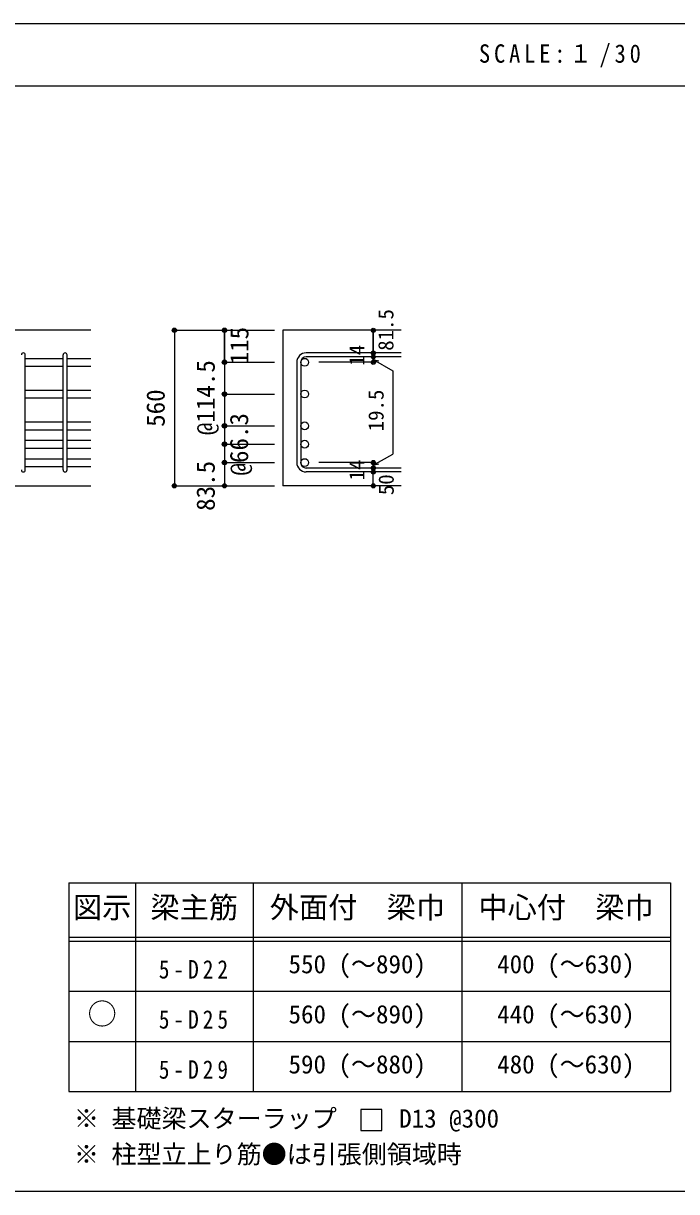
# Model space of a CAD drawing. Units: millimetres at full size, sheet at 1:30, with parts at other scales. Extents: x -5973 to 5954, y -4195 to 4201.
# Drawn here: x 1284 to 3633, y 3 to 4201 of the extents above; entities that cross this region are included whole.
import ezdxf
from ezdxf.enums import TextEntityAlignment as Align

# ---------------------------------------------------------------- set-up
doc = ezdxf.new("R2010")
doc.units = ezdxf.units.MM
doc.header["$LTSCALE"] = 30
doc.header["$PDMODE"] = 32
doc.header["$PDSIZE"] = 15
for name, color, linetype in [('0-1_躯体線', 2, 'Continuous'), ('0-5_基礎梁筋', 7, 'Continuous'), ('0-6_スタラップ筋', 7, 'Continuous'), ('0-D_寸法', 4, 'Continuous'), ('6-7_文字', 7, 'Continuous'), ('6-E_枠', 7, 'Continuous'), ('F-0_枠', 6, 'Continuous')]:
    doc.layers.add(name, color=color, linetype=linetype)
doc.styles.add('ＭＳ ゴシック', font='')
doc.styles.get('ＭＳ ゴシック').set_extended_font_data('MS Gothic')

msp = doc.modelspace()

# ---------------------------------------------------------------- linework, layer by layer
at = {"layer": '0-1_躯体線'}
for p, q in [((1527.44, 3098.3), (-22.56, 3098.3)), ((2642.44, 3098.3), (2217.44, 3098.3)), ((2217.44, 3098.3), (2217.44, 2539.3)), ((1127.44, 2539.3), (1527.44, 2539.3)), ((2642.44, 2539.3), (2217.44, 2539.3))]:
    msp.add_line(p, q, dxfattribs=at)
at = {"layer": '0-5_基礎梁筋'}
for p, q in [((1291.44, 2997.37), (1427.44, 2997.37)), ((1441.44, 2997.37), (1527.44, 2997.37)), ((1291.44, 2969.37), (1427.44, 2969.37)), ((1441.44, 2969.37), (1527.44, 2969.37)), ((1291.44, 2883.08), (1427.44, 2883.08)), ((1291.44, 2855.08), (1427.44, 2855.08)), ((1441.44, 2883.08), (1527.44, 2883.08)), ((1441.44, 2855.08), (1527.44, 2855.08)), ((1291.44, 2768.8), (1427.44, 2768.8)), ((1291.44, 2740.8), (1427.44, 2740.8)), ((1441.44, 2768.8), (1527.44, 2768.8)), ((1441.44, 2740.8), (1527.44, 2740.8)), ((1291.44, 2702.8), (1427.44, 2702.8)), ((1441.44, 2702.8), (1527.44, 2702.8)), ((1291.44, 2674.8), (1427.44, 2674.8)), ((1441.44, 2674.8), (1527.44, 2674.8)), ((1291.44, 2636.8), (1427.44, 2636.8)), ((1291.44, 2608.8), (1427.44, 2608.8)), ((1441.44, 2636.8), (1527.44, 2636.8)), ((1441.44, 2608.8), (1527.44, 2608.8))]:
    msp.add_line(p, q, dxfattribs=at)
at = {"layer": '0-5_基礎梁筋', "color": 3}
for centre in [(2295.44, 2983.37), (2295.44, 2869.08), (2295.44, 2754.8), (2295.44, 2688.8), (2295.44, 2622.8)]:
    msp.add_circle(centre, 14, dxfattribs=at)
at = {"layer": '0-6_スタラップ筋'}
for p, q in [((1291.44, 2596.3), (1291.44, 3009.87)), ((1427.44, 2596.3), (1427.44, 3009.87)), ((1441.44, 2596.3), (1441.44, 3009.87)), ((2267.44, 2983.37), (2267.44, 2622.8)), ((2281.44, 2983.37), (2281.44, 2622.8)), ((2642.44, 3016.87), (2300.94, 3016.87)), ((2642.44, 3002.87), (2300.94, 3002.87)), ((2642.44, 2603.3), (2300.94, 2603.3)), ((2642.44, 2589.3), (2300.94, 2589.3))]:
    msp.add_line(p, q, dxfattribs=at)
for centre, radius, start, end in [((1284.44, 3009.87), 7, 0, 180), ((1434.44, 3009.87), 7, 0, 180), ((2300.94, 2983.37), 33.5, 90, 180), ((2300.94, 2983.37), 19.5, 90, 180), ((2300.94, 2622.8), 33.5, 180, 270), ((2300.94, 2622.8), 19.5, 180, 270), ((1284.44, 2596.3), 7, 180, 0), ((1434.44, 2596.3), 7, 180, 0)]:
    msp.add_arc(centre, radius, start, end, dxfattribs=at)
at = {"layer": '0-D_寸法'}
for p, q in [((1827.44, 3098.3), (2007.44, 3098.3)), ((1827.44, 3098.3), (2007.44, 3098.3)), ((1827.44, 3098.3), (1827.44, 2539.3)), ((2007.44, 2983.37), (2007.44, 3098.3)), ((2007.44, 3098.3), (2187.44, 3098.3)), ((2007.44, 3098.3), (2187.44, 3098.3)), ((2007.44, 3098.3), (2007.44, 2983.37)), ((2007.44, 2983.37), (2187.44, 2983.37)), ((2007.44, 2983.37), (2187.44, 2983.37)), ((2007.44, 2983.37), (2007.44, 2809.3)), ((2007.44, 2983.37), (2007.44, 2662.83)), ((2542.44, 2983.37), (2346.35, 2983.37)), ((2542.44, 3002.87), (2542.44, 3016.87)), ((2542.44, 3002.87), (2542.44, 2983.37)), ((2542.44, 2993.12), (2561.76, 2987.94)), ((2542.44, 2993.12), (2612.5, 2952.67)), ((2612.5, 2952.67), (2612.5, 2653.5)), ((2007.44, 2869.08), (2187.44, 2869.08)), ((2007.44, 2754.8), (2187.44, 2754.8)), ((2007.44, 2688.8), (2187.44, 2688.8)), ((2542.44, 2613.05), (2612.5, 2653.5)), ((2007.44, 2622.8), (2187.44, 2622.8)), ((2542.44, 2622.8), (2346.35, 2622.8)), ((2542.44, 2603.3), (2542.44, 2622.8)), ((2542.44, 2613.05), (2561.76, 2618.23)), ((2542.44, 2589.3), (2542.44, 2603.3)), ((2542.44, 2539.3), (2542.44, 2589.3)), ((1827.44, 2539.3), (2007.44, 2539.3)), ((2007.44, 2539.3), (2187.44, 2539.3))]:
    msp.add_line(p, q, dxfattribs=at)
for points in [[(2542.44, 3098.3), (2542.44, 3016.87), (2542.44, 3098.3)], [(2007.44, 2662.83), (2007.44, 2622.8), (2007.44, 2539.3)]]:
    msp.add_lwpolyline(points, dxfattribs=at)
for centre, radius in [((1827.44, 3098.3), 8), ((1827.44, 3098.3), 7.2), ((1827.44, 3098.3), 6.4), ((1827.44, 3098.3), 5.6), ((1827.44, 3098.3), 4.8), ((1827.44, 3098.3), 4), ((1827.44, 3098.3), 3.2), ((1827.44, 3098.3), 2.4), ((1827.44, 3098.3), 1.6), ((1827.44, 3098.3), 0.8), ((2007.44, 3098.3), 8), ((2007.44, 3098.3), 7.2), ((2007.44, 3098.3), 6.4), ((2007.44, 3098.3), 5.6), ((2007.44, 3098.3), 4.8), ((2007.44, 3098.3), 4), ((2007.44, 3098.3), 3.2), ((2007.44, 3098.3), 2.4), ((2007.44, 3098.3), 1.6), ((2007.44, 3098.3), 0.8), ((2542.44, 3098.3), 4), ((2542.44, 3098.3), 3.6), ((2542.44, 3098.3), 3.2), ((2542.44, 3098.3), 2.8), ((2542.44, 3098.3), 2.4), ((2542.44, 3098.3), 2), ((2542.44, 3098.3), 1.6), ((2542.44, 3098.3), 1.2), ((2542.44, 3098.3), 0.8), ((2542.44, 3098.3), 0.4), ((2007.44, 2983.37), 8), ((2007.44, 2983.37), 7.2), ((2007.44, 2983.37), 6.4), ((2007.44, 2983.37), 5.6), ((2007.44, 2983.37), 4.8), ((2007.44, 2983.37), 4), ((2007.44, 2983.37), 3.2), ((2007.44, 2983.37), 2.4), ((2007.44, 2983.37), 1.6), ((2007.44, 2983.37), 0.8), ((2542.44, 3016.87), 4), ((2542.44, 3002.87), 4), ((2542.44, 2983.37), 4), ((2542.44, 3016.87), 3.6), ((2542.44, 3002.87), 3.6), ((2542.44, 2983.37), 3.6), ((2542.44, 3016.87), 3.2), ((2542.44, 3002.87), 3.2), ((2542.44, 2983.37), 3.2), ((2542.44, 3016.87), 2.8), ((2542.44, 3002.87), 2.8), ((2542.44, 2983.37), 2.8), ((2542.44, 3016.87), 2.4), ((2542.44, 3002.87), 2.4), ((2542.44, 2983.37), 2.4), ((2542.44, 3016.87), 2), ((2542.44, 3002.87), 2), ((2542.44, 2983.37), 2), ((2542.44, 3016.87), 1.6), ((2542.44, 3002.87), 1.6), ((2542.44, 2983.37), 1.6), ((2542.44, 3016.87), 1.2), ((2542.44, 3002.87), 1.2), ((2542.44, 2983.37), 1.2), ((2542.44, 3016.87), 0.8), ((2542.44, 3002.87), 0.8), ((2542.44, 2983.37), 0.8), ((2542.44, 3016.87), 0.4), ((2542.44, 3002.87), 0.4), ((2542.44, 2983.37), 0.4), ((2007.44, 2869.08), 8), ((2007.44, 2869.08), 7.2), ((2007.44, 2869.08), 6.4), ((2007.44, 2869.08), 5.6), ((2007.44, 2869.08), 4.8), ((2007.44, 2869.08), 4), ((2007.44, 2869.08), 3.2), ((2007.44, 2869.08), 2.4), ((2007.44, 2869.08), 1.6), ((2007.44, 2869.08), 0.8), ((2007.44, 2754.8), 8), ((2007.44, 2754.8), 7.2), ((2007.44, 2754.8), 6.4), ((2007.44, 2754.8), 5.6), ((2007.44, 2754.8), 4.8), ((2007.44, 2754.8), 4), ((2007.44, 2754.8), 3.2), ((2007.44, 2754.8), 2.4), ((2007.44, 2754.8), 1.6), ((2007.44, 2754.8), 0.8), ((2007.44, 2688.8), 8), ((2007.44, 2688.8), 7.2), ((2007.44, 2688.8), 6.4), ((2007.44, 2688.8), 5.6), ((2007.44, 2688.8), 4.8), ((2007.44, 2688.8), 4), ((2007.44, 2688.8), 3.2), ((2007.44, 2688.8), 2.4), ((2007.44, 2688.8), 1.6), ((2007.44, 2688.8), 0.8), ((2007.44, 2622.8), 8), ((2007.44, 2622.8), 7.2), ((2007.44, 2622.8), 6.4), ((2007.44, 2622.8), 5.6), ((2007.44, 2622.8), 4.8), ((2007.44, 2622.8), 4), ((2007.44, 2622.8), 3.2), ((2007.44, 2622.8), 2.4), ((2007.44, 2622.8), 1.6), ((2007.44, 2622.8), 0.8), ((2542.44, 2622.8), 4), ((2542.44, 2603.3), 4), ((2542.44, 2622.8), 3.6), ((2542.44, 2603.3), 3.6), ((2542.44, 2622.8), 3.2), ((2542.44, 2603.3), 3.2), ((2542.44, 2622.8), 2.8), ((2542.44, 2603.3), 2.8), ((2542.44, 2622.8), 2.4), ((2542.44, 2603.3), 2.4), ((2542.44, 2622.8), 2), ((2542.44, 2603.3), 2), ((2542.44, 2622.8), 1.6), ((2542.44, 2603.3), 1.6), ((2542.44, 2622.8), 1.2), ((2542.44, 2603.3), 1.2), ((2542.44, 2622.8), 0.8), ((2542.44, 2603.3), 0.8), ((2542.44, 2622.8), 0.4), ((2542.44, 2603.3), 0.4), ((2542.44, 2589.3), 4), ((2542.44, 2589.3), 3.6), ((2542.44, 2589.3), 3.2), ((2542.44, 2589.3), 2.8), ((2542.44, 2589.3), 2.4), ((2542.44, 2589.3), 2), ((2542.44, 2589.3), 1.6), ((2542.44, 2589.3), 1.2), ((2542.44, 2589.3), 0.8), ((2542.44, 2589.3), 0.4), ((1827.44, 2539.3), 7.2), ((1827.44, 2539.3), 6.4), ((1827.44, 2539.3), 5.6), ((1827.44, 2539.3), 4.8), ((1827.44, 2539.3), 4), ((1827.44, 2539.3), 3.2), ((1827.44, 2539.3), 2.4), ((1827.44, 2539.3), 1.6), ((1827.44, 2539.3), 0.8), ((2007.44, 2539.3), 7.2), ((2007.44, 2539.3), 6.4), ((2007.44, 2539.3), 5.6), ((2007.44, 2539.3), 4.8), ((2007.44, 2539.3), 4), ((2007.44, 2539.3), 3.2), ((2007.44, 2539.3), 2.4), ((2007.44, 2539.3), 1.6), ((2007.44, 2539.3), 0.8), ((2542.44, 2539.3), 4), ((2542.44, 2539.3), 3.6), ((2542.44, 2539.3), 3.2), ((2542.44, 2539.3), 2.8), ((2542.44, 2539.3), 2.4), ((2542.44, 2539.3), 2), ((2542.44, 2539.3), 1.6), ((2542.44, 2539.3), 1.2), ((2542.44, 2539.3), 0.8), ((2542.44, 2539.3), 0.4)]:
    msp.add_circle(centre, radius, dxfattribs=at)
at = {"layer": '0-D_寸法', "color": 7}
for p in [(1827.44, 3098.3), (1827.44, 3098.3), (2007.44, 3098.3), (2542.44, 3098.3), (2542.44, 3016.87), (2007.44, 2983.37), (2542.44, 3002.87), (2542.44, 2983.37), (2007.44, 2869.08), (2007.44, 2754.8), (2007.44, 2688.8), (2007.44, 2622.8), (2542.44, 2622.8), (2542.44, 2622.8), (2542.44, 2603.3), (2542.44, 2589.3), (1827.44, 2539.3), (1827.44, 2539.3), (2007.44, 2539.3), (2542.44, 2539.3)]:
    msp.add_point(p, dxfattribs=at)
at = {"layer": '6-7_文字'}
msp.add_lwpolyline([(2498.05, 222.9), (2573.05, 222.9), (2573.05, 297.9), (2498.05, 297.9)], close=True, dxfattribs=at)
at = {"layer": '6-E_枠', "color": 3}
for p, q in [((1447.71, 1112.77), (1447.71, 362.77)), ((1447.71, 1112.77), (3610.24, 1112.77)), ((3610.24, 1112.77), (3610.24, 362.77)), ((1447.71, 362.77), (3610.24, 362.77))]:
    msp.add_line(p, q, dxfattribs=at)
at = {"layer": '6-E_枠'}
for p, q in [((1687.71, 1112.77), (1687.71, 362.77)), ((2110.24, 1112.77), (2110.24, 362.77)), ((2860.24, 1112.77), (2860.24, 362.77)), ((1447.71, 917.77), (3610.24, 917.77)), ((1447.71, 902.77), (3610.24, 902.77)), ((1447.71, 722.77), (3610.24, 722.77)), ((1447.71, 542.77), (3610.24, 542.77))]:
    msp.add_line(p, q, dxfattribs=at)
at = {"layer": 'F-0_枠'}
msp.add_line((-5972.88, 4201.15), (5954.1, 4201.15), dxfattribs=at)
at = {"layer": 'F-0_枠', "color": 2}
for p, q in [((-5972.88, 3976.15), (3723.6, 3976.15)), ((3723.6, 2.95), (-5972.88, 2.95))]:
    msp.add_line(p, q, dxfattribs=at)

# ---------------------------------------------------------------- texts
at = {"layer": '0-D_寸法', "style": 'ＭＳ ゴシック'}
for s, height, p in [('81.5', 54.99, (2631.33, 3024.71)), ('115', 65.98, (2113.54, 2975.75)), ('14', 54.99, (2527.21, 2971.44)), ('@114.5', 65.98, (1992.44, 2721.58)), ('560', 65.98, (1812.44, 2751.3)), ('19.5', 54.99, (2596.07, 2735.36)), ('@66.3', 65.98, (2112.44, 2576.3)), ('83.5', 65.98, (1992.44, 2449.3)), ('14', 54.99, (2527.18, 2558.62)), ('50', 54.99, (2632.44, 2505.8))]:
    msp.add_text(s, height=height, rotation=90, dxfattribs=at).set_placement(p, align=Align.BOTTOM_LEFT)
at = {"layer": '6-7_文字', "color": 2, "style": 'ＭＳ ゴシック'}
for s, p in [('図示', (1462.71, 962.77)), ('梁主筋', (1741.48, 962.77)), ('外面付\u3000梁巾', (2170.24, 962.77)), ('中心付\u3000梁巾', (2920.24, 962.77)), ('○', (1515.21, 580.27))]:
    msp.add_text(s, height=76.98, dxfattribs=at).set_placement(p, align=Align.BOTTOM_LEFT)
at = {"layer": '6-7_文字', "style": 'ＭＳ ゴシック'}
for s, p in [('550 (～890)', (2237.74, 767.77)), ('400 (～630)', (2987.74, 767.77)), ('560 (～890)', (2237.74, 587.77)), ('440 (～630)', (2987.74, 587.77)), ('590 (～880)', (2237.74, 407.77)), ('480 (～630)', (2987.74, 407.77)), ('※ 基礎梁スターラップ     D13 @300', (1466.27, 213.19)), ('※ 柱型立上り筋●は引張側領域時', (1466.27, 84.68))]:
    msp.add_text(s, height=65.98, dxfattribs=at).set_placement(p, align=Align.BOTTOM_LEFT)
at = {"layer": '6-7_文字', "color": 2, "insert": (2922.26, 4043.65), "char_height": 65.98, "attachment_point": 7, "style": 'ＭＳ ゴシック'}
msp.add_mtext('\\T1.34;\\W0.9;SCALE:１/30', dxfattribs=at)
at = {"layer": '6-7_文字', "char_height": 65.98, "attachment_point": 7, "style": 'ＭＳ ゴシック'}
for s, insert in [('\\T1.38;\\W0.85;5-D22', (1771.48, 767.77)), ('\\T1.38;\\W0.85;5-D25', (1771.48, 587.77)), ('\\T1.38;\\W0.85;5-D29', (1771.48, 407.77))]:
    msp.add_mtext(s, dxfattribs=dict(at, insert=insert))

doc.saveas('drawing.dxf')
